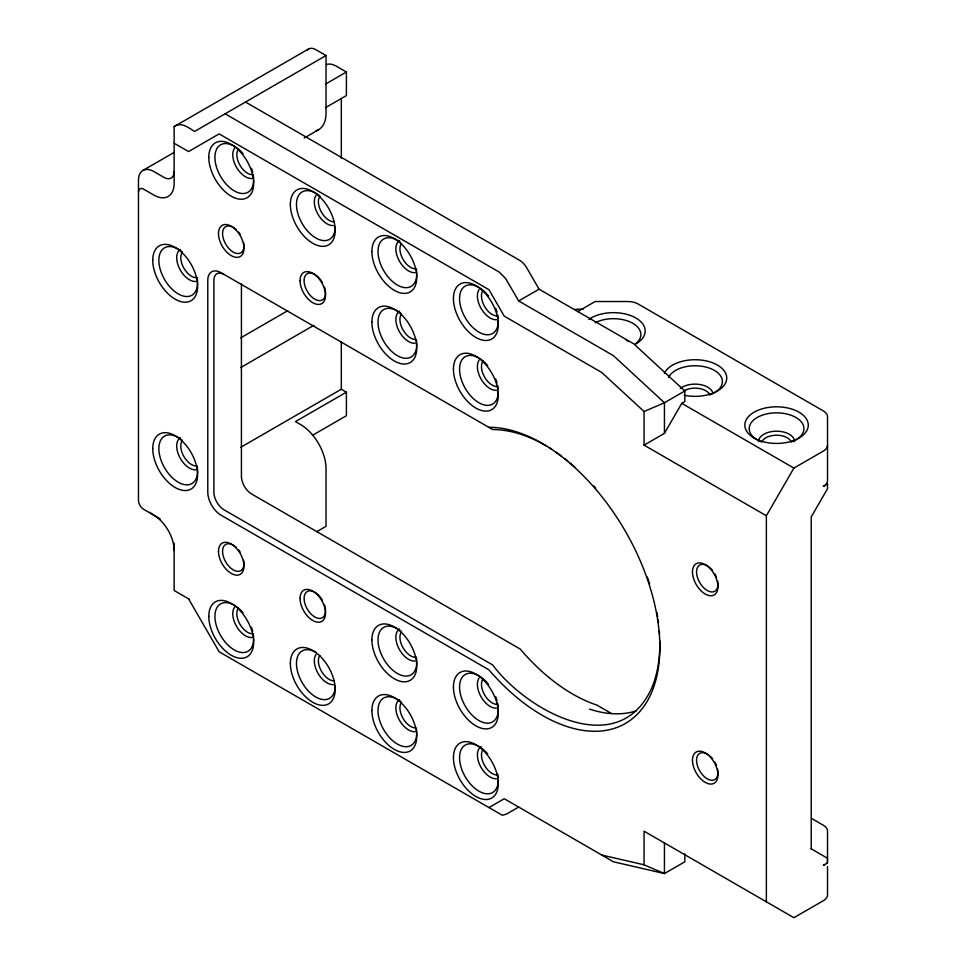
<?xml version="1.0" encoding="UTF-8"?>
<svg xmlns="http://www.w3.org/2000/svg" width="966" height="966" viewBox="0 0 966 966"><rect width="100%" height="100%" fill="white"/><g stroke="black" fill="none" stroke-linecap="round" stroke-linejoin="round"><path stroke-width="1.45" d="M174.146 143.234L188.563 151.553L219.149 133.9L488.965 289.691L504.264 316.172L601.782 372.478L644.056 411.516L644.056 445.133L664.439 433.36L681.767 403.353L684.822 401.59L684.822 390.989L633.853 343.908L539.064 289.184L526.76 267.872A14.418 8.32 60 0 0 519.551 260.265L245.497 102.046M766.364 901.809L766.364 515.747L793.895 468.087L823.31 451.098A14.418 8.32 0 0 0 827.524 445.217M138.476 192.077A7.209 4.166 60 0 1 143.572 189.143L153.763 195.023A28.835 16.639 60 0 0 174.146 183.25L174.146 126.594L308.625 48.952M316.051 130.808A36.044 20.805 60 0 0 326.025 113.227L326.025 55.545L194.54 131.461C188.648 127.79 181.222 121.535 174.146 126.594M142.956 170.414L174.23 152.35M325.506 84.102L346.408 72.027L346.408 95.574L325.506 107.637M304.181 138.017L318.563 129.722M240.679 337.871L287.723 310.714M240.691 367.575L313.89 325.313M240.679 447.33L341.312 389.238L346.408 392.172L346.408 415.718L312.441 435.328M346.408 392.172L295.451 421.599L300.547 424.545A36.044 20.805 60 0 1 326.025 468.679L326.025 526.349L316.872 531.638M225.114 113.807L499.168 272.038L505.58 278.462L518.682 300.957L539.064 289.184M577.583 311.668L595.128 301.537L627.888 301.537A14.418 8.32 0 0 1 638.079 303.976L823.31 410.912A14.418 8.32 0 0 1 827.524 416.805L827.524 480.525A14.418 8.32 0 0 1 823.31 486.417L827.524 483.978L827.524 488.687L811.223 516.931L811.223 848.848M684.822 390.989L664.439 402.762L644.056 411.516M488.965 807.564L504.264 798.737L613.47 861.793L664.439 873.566L684.822 861.793L684.822 853.847M518.682 807.069L506.377 814.169L502.284 815.256L219.149 651.784L188.563 598.823M811.561 818.443L823.31 825.218A14.418 8.32 0 0 1 827.524 831.11L827.524 862.964L823.31 865.403A14.418 8.32 0 0 0 824.65 864.51M583.162 309.192L578.67 309.192A14.418 8.32 0 0 0 574.939 309.47M601.782 855.043L644.056 864.812L664.439 873.566L664.439 842.956M546.671 446.171C530.334 436.415 511.835 429.665 492.648 429.52L221.033 272.702A18.74 10.819 60 0 0 207.787 280.357L207.787 492.213A18.74 10.819 60 0 0 221.033 515.168L488.856 669.788A166.49 96.129 60 0 0 659.85 647.28A166.49 96.129 60 0 0 488.844 427.322M326.025 55.545L315.834 49.664A14.418 8.32 60 0 0 307.007 50.449M346.408 72.027L336.216 66.147A21.626 12.486 60 0 0 326.387 64.601M518.682 300.957L613.47 355.681L664.439 402.762L664.439 433.36M826.606 483.447L827.524 483.978M681.767 403.353L793.895 468.087M644.056 445.133L766.364 515.747M611.092 713.294L596.734 705.011A162.167 93.63 60 0 1 520.167 649.031L251.619 493.988A14.418 8.32 60 0 1 241.428 476.323L241.428 284.004M811.066 848.752L827.524 858.267M826.606 862.445L827.524 862.964M160.139 518.851L143.572 509.287A7.209 4.166 60 0 1 138.476 500.46L138.476 180.316A21.626 12.486 60 0 1 153.763 171.489L163.954 177.37A14.418 8.32 60 0 0 174.146 171.489M189.433 599.331L174.146 590.492L174.146 543.158M549.256 447.584L551.658 449.238M555.257 451.738L561.246 455.892M564.748 458.488L568.08 461.289M570.29 463.161L574.722 466.892M593.909 485.97L595.78 488.204M647.365 577.064L649.683 583.935M827.524 866.417L827.524 894.83A14.418 8.32 0 0 1 823.31 900.723L793.895 917.7L644.056 831.195L644.056 864.812M341.312 98.58L341.312 158.17M341.312 341.566L341.312 389.238M174.146 550.475A28.835 16.639 60 0 0 153.763 515.168A21.626 12.486 60 0 1 149.802 512.282M325.349 608.556A15.13 8.742 60 0 1 313.262 615.958A15.13 8.742 60 0 1 305.244 593.559A15.13 8.742 60 0 1 322.378 600.248M324.516 604.994A15.13 8.742 60 0 1 325.156 607.385M717.581 580.904A15.13 8.742 60 0 1 708.489 591.132A15.13 8.742 60 0 1 696.546 571.594A15.13 8.742 60 0 1 709.104 567.042M710.022 567.791A15.13 8.742 60 0 1 712.594 570.52M714.816 573.768A15.13 8.742 60 0 1 716.518 577.306M717.581 769.226A15.13 8.742 60 0 1 708.489 779.453A15.13 8.742 60 0 1 696.546 759.916A15.13 8.742 60 0 1 709.104 755.364M710.022 756.112A15.13 8.742 60 0 1 712.594 758.841M714.816 762.089A15.13 8.742 60 0 1 716.518 765.627M827.524 859.523A14.418 8.32 0 0 1 827.427 860.513M761.945 441.691A15.13 8.742 0 0 1 776.567 435.219A15.13 8.742 0 0 1 791.178 441.691M758.539 441.607A18.016 10.409 0 0 1 776.567 431.198A18.016 10.409 0 0 1 794.583 441.607M626.21 340.092A18.016 10.409 0 0 1 628.238 341.481M680.257 388.561A18.016 10.409 0 0 1 698.14 384.275A18.016 10.409 0 0 1 712.425 391.834M684.314 390.699A15.13 8.742 0 0 1 709.636 394.611M664.379 373.311A31.709 18.306 0 0 1 704.105 360.499A31.709 18.306 0 0 1 725.116 383.804A31.709 18.306 0 0 1 684.182 395.251M588.825 319.444A31.709 18.306 0 0 1 634.698 317.355A31.709 18.306 0 0 1 635.894 343.908M757.199 439.832A27.386 15.818 0 0 1 758.6 416.72A27.386 15.818 0 0 1 798.435 419.147A27.386 15.818 0 0 1 791.468 441.921M761.655 441.921A27.386 15.818 0 0 1 758.225 440.399M668.557 377.489A27.386 15.818 0 0 1 711.121 368.783A27.386 15.818 0 0 1 709.925 394.84M595.141 322.753A27.386 15.818 0 0 1 632.066 322.885A27.386 15.818 0 0 1 635.205 344.125M497.526 315.918A15.13 8.742 60 0 1 484.606 306.5A15.13 8.742 60 0 1 482.903 290.597M496.5 319.722A18.016 10.409 60 0 1 481.128 308.504A18.016 10.409 60 0 1 479.1 289.583M496.5 778.753A18.016 10.409 60 0 1 480.03 765.458A18.016 10.409 60 0 1 481.128 746.73M496.5 708.138A18.016 10.409 60 0 1 481.128 696.921A18.016 10.409 60 0 1 479.1 677.987M414.957 731.673A18.016 10.409 60 0 1 398.487 718.378A18.016 10.409 60 0 1 399.586 699.65M414.957 661.058A18.016 10.409 60 0 1 398.487 647.763A18.016 10.409 60 0 1 399.586 629.035M333.415 684.604A18.016 10.409 60 0 1 318.031 673.387A18.016 10.409 60 0 1 316.015 654.453M251.872 637.524A18.016 10.409 60 0 1 236.489 626.306A18.016 10.409 60 0 1 234.472 607.373M251.872 178.493A18.016 10.409 60 0 1 236.489 167.275A18.016 10.409 60 0 1 234.472 148.341M333.415 225.561A18.016 10.409 60 0 1 318.031 214.343A18.016 10.409 60 0 1 316.015 195.422M414.957 343.268A18.016 10.409 60 0 1 398.487 329.961A18.016 10.409 60 0 1 399.586 311.245M414.957 272.641A18.016 10.409 60 0 1 398.487 259.347A18.016 10.409 60 0 1 399.586 240.619M496.5 390.349A18.016 10.409 60 0 1 481.128 379.131A18.016 10.409 60 0 1 479.1 360.197M195.808 469.802A18.016 10.409 60 0 1 179.326 456.495A18.016 10.409 60 0 1 180.425 437.767M195.808 281.48A18.016 10.409 60 0 1 179.326 268.174A18.016 10.409 60 0 1 180.425 249.445M415.984 268.838A15.13 8.742 60 0 1 403.064 259.419A15.13 8.742 60 0 1 401.361 243.517M334.441 221.757A15.13 8.742 60 0 1 321.521 212.339A15.13 8.742 60 0 1 319.818 196.436M252.887 174.689A15.13 8.742 60 0 1 239.966 165.258A15.13 8.742 60 0 1 238.276 149.356M497.526 774.949A15.13 8.742 60 0 1 484.606 765.531A15.13 8.742 60 0 1 482.903 749.628M415.984 727.869A15.13 8.742 60 0 1 403.064 718.45A15.13 8.742 60 0 1 401.361 702.548M334.441 680.788A15.13 8.742 60 0 1 321.521 671.37A15.13 8.742 60 0 1 319.818 655.467M252.887 633.72A15.13 8.742 60 0 1 239.966 624.29A15.13 8.742 60 0 1 238.276 608.387M497.526 704.335A15.13 8.742 60 0 1 484.606 694.904A15.13 8.742 60 0 1 482.903 679.013M415.984 657.254A15.13 8.742 60 0 1 403.064 647.836A15.13 8.742 60 0 1 401.361 631.933M497.526 386.545A15.13 8.742 60 0 1 484.606 377.114A15.13 8.742 60 0 1 482.903 361.224M415.984 339.464A15.13 8.742 60 0 1 403.064 330.034A15.13 8.742 60 0 1 401.361 314.143M196.835 465.986A15.13 8.742 60 0 1 183.914 456.568A15.13 8.742 60 0 1 182.212 440.665M196.835 277.677A15.13 8.742 60 0 1 183.914 268.246A15.13 8.742 60 0 1 182.212 252.343M498.287 779.997A27.386 15.818 60 0 1 475.888 789.15A27.386 15.818 60 0 1 460.504 751.258A27.386 15.818 60 0 1 487.721 753.963M497.635 773.826A27.386 15.818 60 0 1 498.178 777.594M498.287 709.37A27.386 15.818 60 0 1 475.562 718.269A27.386 15.818 60 0 1 460.722 680.04A27.386 15.818 60 0 1 488.603 684.411M495.691 696.691A27.386 15.818 60 0 1 497.007 700.616M497.635 703.2A27.386 15.818 60 0 1 498.178 706.979M416.503 729.27A27.386 15.818 60 0 1 399.405 745.136A27.386 15.818 60 0 1 378.032 711.737A27.386 15.818 60 0 1 397.376 699.372M398.39 699.976A27.386 15.818 60 0 1 401.409 702.185M416.322 657.387A27.386 15.818 60 0 1 398.729 674.196A27.386 15.818 60 0 1 378.056 638.393A27.386 15.818 60 0 1 401.409 631.571M335.202 685.836A27.386 15.818 60 0 1 315.834 697.017A27.386 15.818 60 0 1 296.465 663.473A27.386 15.818 60 0 1 315.834 652.292M253.66 638.755A27.386 15.818 60 0 1 231.26 647.908A27.386 15.818 60 0 1 215.865 610.029A27.386 15.818 60 0 1 243.082 612.734M251.546 627.381A27.386 15.818 60 0 1 252.706 631.305M253.225 633.853A27.386 15.818 60 0 1 253.623 637.572M253.66 179.724A27.386 15.818 60 0 1 231.26 188.877A27.386 15.818 60 0 1 215.865 150.998A27.386 15.818 60 0 1 243.082 153.703M251.546 168.35A27.386 15.818 60 0 1 252.706 172.274M253.225 174.822A27.386 15.818 60 0 1 253.623 178.541M335.202 226.805A27.386 15.818 60 0 1 314.481 237.153A27.386 15.818 60 0 1 296.659 201.435A27.386 15.818 60 0 1 319.867 196.074M416.322 339.597A27.386 15.818 60 0 1 398.729 356.406A27.386 15.818 60 0 1 378.056 320.603A27.386 15.818 60 0 1 401.409 313.781M416.322 268.983A27.386 15.818 60 0 1 399.067 285.948A27.386 15.818 60 0 1 378.02 250.749A27.386 15.818 60 0 1 400.407 242.369M498.287 320.966A27.386 15.818 60 0 1 475.562 329.865A27.386 15.818 60 0 1 460.722 291.623A27.386 15.818 60 0 1 488.603 296.007M495.691 308.287A27.386 15.818 60 0 1 497.007 312.211M497.635 314.795A27.386 15.818 60 0 1 498.178 318.563M498.287 391.58A27.386 15.818 60 0 1 475.888 400.733A27.386 15.818 60 0 1 460.504 362.854A27.386 15.818 60 0 1 487.721 365.559M495.691 378.901A27.386 15.818 60 0 1 497.007 382.826M497.635 385.41A27.386 15.818 60 0 1 498.178 389.189M197.173 466.131A27.386 15.818 60 0 1 179.579 482.94A27.386 15.818 60 0 1 158.907 447.137A27.386 15.818 60 0 1 182.26 440.303M197.173 277.81A27.386 15.818 60 0 1 179.579 294.618A27.386 15.818 60 0 1 158.907 258.816A27.386 15.818 60 0 1 182.26 251.981M325.349 290.766A15.13 8.742 60 0 1 313.262 298.168A15.13 8.742 60 0 1 305.244 275.757A15.13 8.742 60 0 1 322.378 282.458M324.516 287.204A15.13 8.742 60 0 1 325.156 289.595M243.601 242.514A15.13 8.742 60 0 1 234.207 252.597A15.13 8.742 60 0 1 222.603 232.516A15.13 8.742 60 0 1 236.042 229.413M238.626 232.142A15.13 8.742 60 0 1 240.148 234.255M636.268 710.843A162.167 93.63 60 0 1 589.61 709.129M656.965 612.71A164.292 94.861 60 0 1 657.677 616.96M658.087 619.774A164.292 94.861 60 0 1 658.462 622.563M659.331 631.052A164.292 94.861 60 0 1 659.537 633.925M659.826 640.977A164.292 94.861 60 0 1 659.85 643.754A164.292 94.861 60 0 1 651.531 688.468C617.685 761.715 526.458 710.324 492.648 664.922L224.1 509.867A14.418 8.32 60 0 1 213.897 492.213L213.897 280.357A14.418 8.32 60 0 1 224.1 274.477M243.601 560.316A15.13 8.742 60 0 1 234.207 570.387A15.13 8.742 60 0 1 222.603 550.306A15.13 8.742 60 0 1 236.042 547.203M238.626 549.932A15.13 8.742 60 0 1 240.148 552.045M300.04 598.437A18.016 10.409 60 0 0 319.142 622.213A18.016 10.409 60 0 0 319.142 596.734A18.016 10.409 60 0 0 300.04 598.437M218.485 551.357A18.016 10.409 60 0 0 237.6 575.132A18.016 10.409 60 0 0 237.6 549.654A18.016 10.409 60 0 0 218.485 551.357M300.04 280.647A18.016 10.409 60 0 0 319.142 304.423A18.016 10.409 60 0 0 319.142 278.945A18.016 10.409 60 0 0 300.04 280.647M218.485 233.567A18.016 10.409 60 0 0 237.6 257.342A18.016 10.409 60 0 0 237.6 231.864A18.016 10.409 60 0 0 218.485 233.567M692.465 571.957A18.016 10.409 60 0 0 711.58 595.732A18.016 10.409 60 0 0 711.58 570.254A18.016 10.409 60 0 0 692.465 571.957M692.465 760.278A18.016 10.409 60 0 0 711.58 784.054A18.016 10.409 60 0 0 711.58 758.564A18.016 10.409 60 0 0 692.465 760.278M453.44 687.007A31.709 18.306 60 0 0 487.081 728.859A31.709 18.306 60 0 0 487.081 684A31.709 18.306 60 0 0 453.44 687.007M371.898 639.927A31.709 18.306 60 0 0 405.527 681.779A31.709 18.306 60 0 0 405.527 636.92A31.709 18.306 60 0 0 371.898 639.927M371.898 322.137A31.709 18.306 60 0 0 405.527 363.989A31.709 18.306 60 0 0 405.527 319.13A31.709 18.306 60 0 0 371.898 322.137M453.44 369.217A31.709 18.306 60 0 0 487.081 411.069A31.709 18.306 60 0 0 487.081 366.211A31.709 18.306 60 0 0 453.44 369.217M453.44 298.603A31.709 18.306 60 0 0 487.081 340.443A31.709 18.306 60 0 0 487.081 295.596A31.709 18.306 60 0 0 453.44 298.603M371.898 251.522A31.709 18.306 60 0 0 405.527 293.362A31.709 18.306 60 0 0 405.527 248.516A31.709 18.306 60 0 0 371.898 251.522M290.355 204.442A31.709 18.306 60 0 0 323.984 246.282A31.709 18.306 60 0 0 323.984 201.435A31.709 18.306 60 0 0 290.355 204.442M208.801 157.361A31.709 18.306 60 0 0 242.442 199.201A31.709 18.306 60 0 0 242.442 154.355A31.709 18.306 60 0 0 208.801 157.361M208.801 616.393A31.709 18.306 60 0 0 242.442 658.232A31.709 18.306 60 0 0 242.442 613.386A31.709 18.306 60 0 0 208.801 616.393M290.355 663.473A31.709 18.306 60 0 0 323.984 705.313A31.709 18.306 60 0 0 323.984 660.466A31.709 18.306 60 0 0 290.355 663.473M371.898 710.553A31.709 18.306 60 0 0 405.527 752.393A31.709 18.306 60 0 0 405.527 707.547A31.709 18.306 60 0 0 371.898 710.553M453.44 757.634A31.709 18.306 60 0 0 487.081 799.474A31.709 18.306 60 0 0 487.081 754.627A31.709 18.306 60 0 0 453.44 757.634M152.749 448.671A31.709 18.306 60 0 0 186.378 490.511A31.709 18.306 60 0 0 186.378 445.664A31.709 18.306 60 0 0 152.749 448.671M152.749 260.349A31.709 18.306 60 0 0 186.378 302.189A31.709 18.306 60 0 0 186.378 257.342A31.709 18.306 60 0 0 152.749 260.349M754.132 438.069A31.709 18.306 0 0 0 807.19 429.858A31.709 18.306 0 0 0 768.356 407.435A31.709 18.306 0 0 0 754.132 438.069"/></g></svg>
